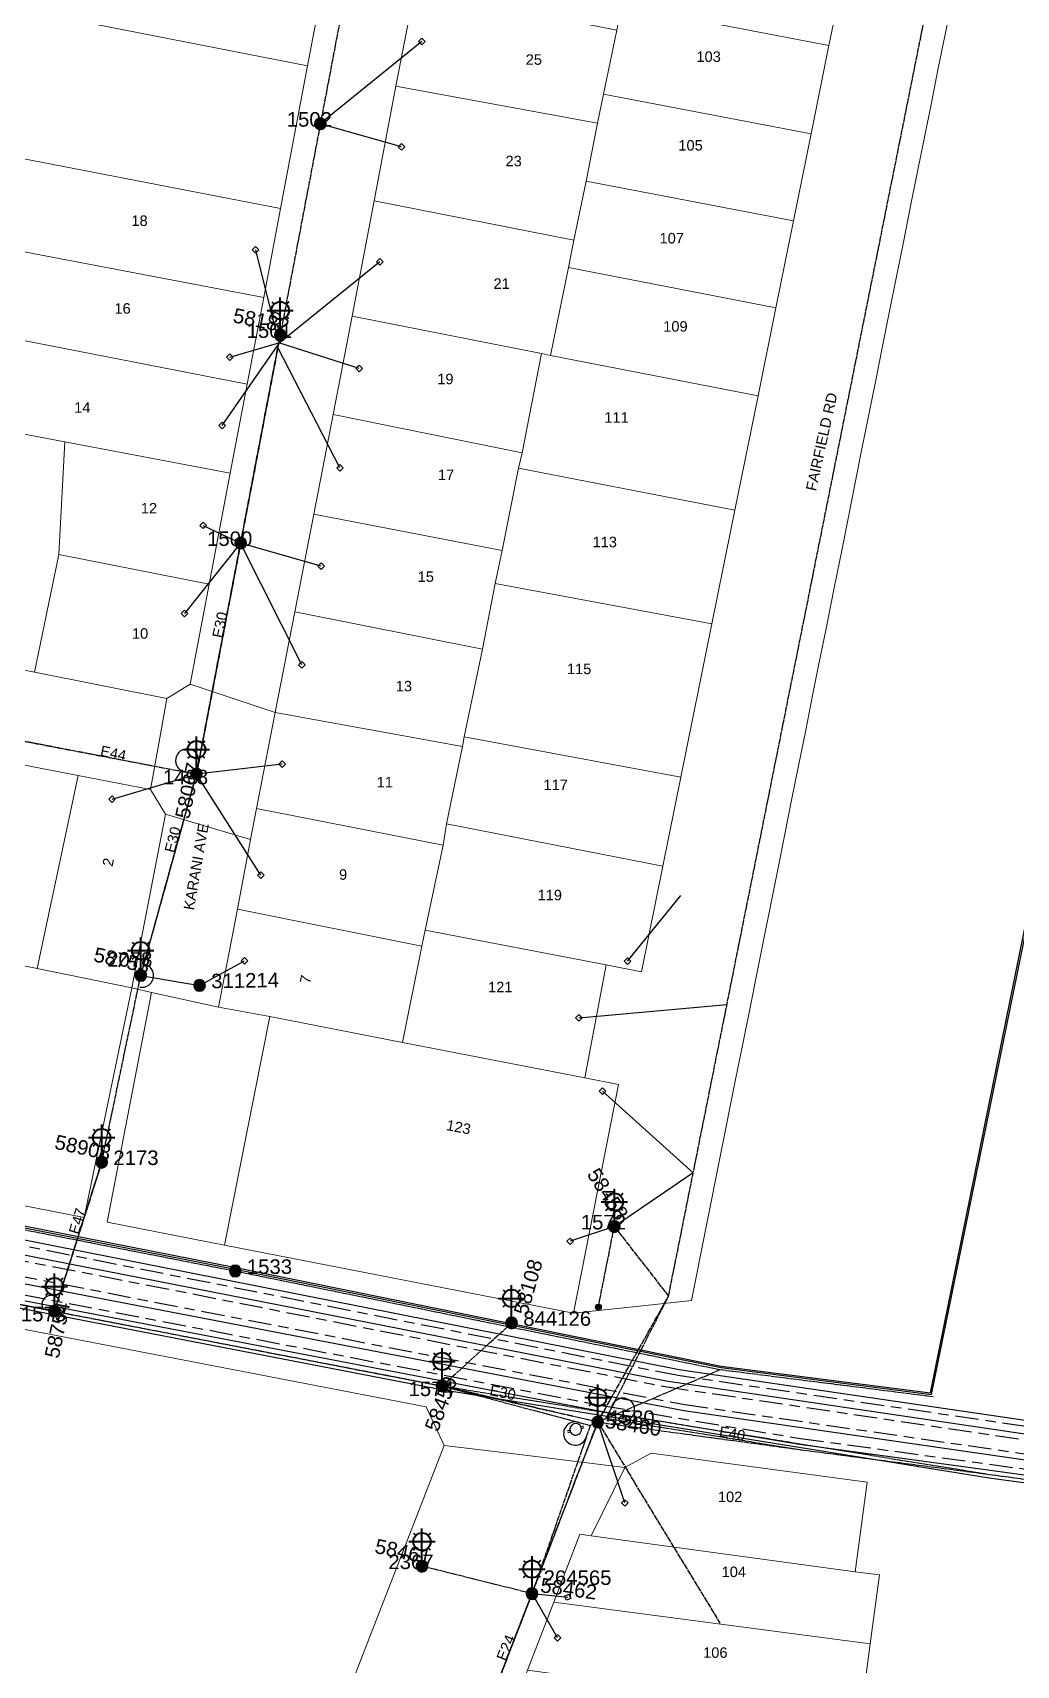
# Model space of a CAD drawing. Header units: metres. Extents: x 309024 to 312074, y 6251331 to 6253790.
# Drawn here: x 311275.4 to 311444.4, y 6252505.9 to 6252786.5 of the extents above; entities that cross this region are included whole.
import ezdxf
from ezdxf.enums import TextEntityAlignment as Align

# ---------------------------------------------------------------- set-up
doc = ezdxf.new("R2010")
doc.units = ezdxf.units.M
doc.linetypes.add('Cable Exist OH', pattern=[1, 1, 0])
doc.linetypes.add('Cable Exist UG', pattern=[8.2, 4, -1.2, 1.8, -1.2])
doc.layers.get('0').update_dxf_attribs({"color": 6})
for name, color, linetype, lineweight in [('Cadastre Buildings_SP_EXT', 9, 'Continuous', 5), ('Cadastre Land Parcels_SP_EXT', 9, 'Continuous', 5), ('Cadastre Roads_SP_EXT', 9, 'Continuous', 5)]:
    doc.layers.add(name, color=color, linetype=linetype, lineweight=lineweight)
for name, color, linetype in [('Equip_SL_EXT', 7, 'Continuous'), ('Equip_SP_LV_EXT', 7, 'Continuous'), ('Equip_SP_SL_EXT', 7, 'Continuous'), ('Mains_HV_EXT', 7, 'Continuous'), ('Mains_LV_EXT', 7, 'Continuous'), ('Mains_SL_EXT', 7, 'Continuous'), ('Mains_TR_EXT', 7, 'Continuous'), ('Services_SP_EXT', 7, 'Continuous'), ('SupportsOH_SP_TR_HV_LV_SL_EXT', 7, 'Continuous')]:
    doc.layers.add(name, color=color, linetype=linetype)
doc.layers.get('0').freeze()
doc.styles.add('iecARIAL', font='arial.ttf', dxfattribs={"height": 2})
doc.styles.add('POLE_LABEL', font='arial.ttf')
doc.styles.get("Standard").update_dxf_attribs({"font": 'arial.ttf'})
doc.linetypes.add('Cable E OH', pattern='A,9.4,["E",Standard,S=1.7,R=0,X=0,Y=-1],0', length=9.4)
doc.linetypes.add('Cable P UG', pattern='A,6,-0.5,["P",Standard,S=1.7,R=0,X=0.5,Y=-1],-2.9', length=9.4)

# ---------------------------------------------------------------- blocks, each defined once
blk = doc.blocks.new('LV_OH_LINKS_OPEN_EXT')
for p, q in [((-0.17, 4.97), (-0.17, 5.46)), ((-0.17, 3), (-0.17, 2.5)), ((0.17, 4.97), (0.17, 5.46)), ((0.17, 3), (0.17, 2.5))]:
    blk.add_line(p, q)
blk.add_lwpolyline([(0, 2.99, 1), (0, 4.98, 1)], format="xyb", close=True)
at = {"flags": 9}
for tag, p in [('ACTUAL_STATUS', (0, 0)), ('CONSTRUCTED_VOLTAGE', (0, -0.2)), ('OPERATING_VOLTAGE', (0, -0.6)), ('ORIENTATION', (0, -0.8)), ('OWNED_BY', (0, -1)), ('STATE', (0, -1.2)), ('SWITCH_TYPE', (0, -1.4)), ('NO_PHASES', (0, -0.4)), ('USAGE', (0, -1.6)), ('LEGEND', (0, -1.8)), ('NOTES', (0, -2))]:
    blk.add_attdef(tag, text='', height=0.2, dxfattribs=at).set_placement(p, align=Align.MIDDLE_LEFT)
at = {"flags": 1}
blk.add_attdef('Z', (0, 0), '', height=0.2, dxfattribs=at)
blk = doc.blocks.new('SL_LANTERN_EXT')
at = {"lineweight": 40}
for p, q in [((-1.46, 5.68), (-1.06, 5.28)), ((0, 1.97), (0, 6.47)), ((1.46, 5.68), (1.06, 5.28)), ((-2.25, 4.22), (2.25, 4.22)), ((-1.46, 2.76), (-1.06, 3.16)), ((1.46, 2.76), (1.06, 3.16)), ((0, 0), (0, 2.72))]:
    blk.add_line(p, q, dxfattribs=at)
blk.add_circle((0, 4.22), 1.5, dxfattribs=at)
at = {"style": 'iecARIAL', "flags": 8}
blk.add_attdef('ASSET_NUM', (1.5, 1.5), '', height=2.5, dxfattribs=at)
for tag, p, height, flags in [('OPERATING_VOLTAGE', (0.98, -1.65), 0.2, 9), ('ORIENTATION', (0.98, -1.85), 0.2, 9), ('OWNED_BY', (0.98, -2.05), 0.2, 9), ('STATE', (0.98, -2.25), 0.2, 9), ('CONSTRUCTED_VOLTAGE', (0.98, -0.65), 0.2, 9), ('CONTROL_TYPE', (0.98, -0.85), 0.2, 9), ('LANTERN_PURPOSE', (0.98, -1.05), 0.2, 9), ('LANTERN_TYPE', (0.98, -1.25), 0.2, 9), ('NO_PHASES', (0.98, -1.45), 0.2, 9), ('USAGE', (0.98, -2.45), 0.2, 9), ('CEXIST', (0.98, -2.65), 0.2, 9), ('CNEW', (0.98, -2.85), 0.2, 9), ('LNUMBER', (2.18, -3.25), 2.5, 8), ('CNUMBER', (0.98, -3.05), 0.2, 9), ('CREMOVE', (0.98, -3.25), 0.2, 9), ('CREPLACE', (0.98, -3.45), 0.2, 9), ('LKINGHEIGHT', (0.98, -3.65), 0.2, 9), ('LBRACKET', (0.98, -3.85), 0.2, 9), ('LBRACKETVOCAB', (0.98, -4.05), 0.2, 9), ('LCATEGORY', (0.98, -4.25), 0.2, 9), ('LCHARGE1', (0.98, -4.45), 0.2, 9), ('LCHARGE1PERCENT', (0.98, -4.65), 0.2, 9), ('LCHARGE2', (0.98, -4.85), 0.2, 9), ('LCHARGE2PERCENT', (0.98, -5.05), 0.2, 9), ('LCHARGE3', (0.98, -5.25), 0.2, 9), ('LCHARGE3PERCENT', (0.98, -5.45), 0.2, 9), ('LEXIST', (0.98, -5.65), 0.2, 9), ('LLAMP', (0.98, -5.85), 0.2, 9), ('LLAMPVOCAB', (0.98, -6.05), 0.2, 9), ('LMAST', (0.98, -6.25), 0.2, 9), ('LMASTVOCAB', (0.98, -6.45), 0.2, 9), ('LNEW', (0.98, -6.65), 0.2, 9), ('LANTNUMBER', (0.98, -6.85), 0.2, 9), ('LOUTREACH', (0.98, -7.25), 0.2, 9), ('LOUTREACHVOCAB', (0.98, -7.45), 0.2, 9), ('LRATECODE', (0.98, -7.65), 0.2, 9), ('LREMOVE', (0.98, -7.85), 0.2, 9), ('LREPLACE', (0.98, -8.05), 0.2, 9), ('LTYPE', (0.98, -8.25), 0.2, 9), ('LTYPEVOCAB', (0.98, -8.45), 0.2, 9), ('STREETNAME', (0.98, -9.25), 0.2, 9), ('SUBURB', (0.98, -9.45), 0.2, 1), ('LEGEND', (0.98, -8.65), 0.2, 9), ('LOCATION', (0.98, -8.85), 0.2, 9), ('NOTES', (0.98, -9.05), 0.2, 9)]:
    blk.add_attdef(tag, p, '', height=height, dxfattribs=dict(flags=flags))
blk = doc.blocks.new('CCP_EXT')
blk.add_wipeout([(0, 0.57), (0.57, 0), (0, -0.57), (-0.57, 0)])
blk.add_lwpolyline([(-0.57, 0), (0, 0.57), (0.57, 0), (0, -0.57), (-0.57, 0)])
at = {"flags": 1}
blk.add_attdef('Z', (0, 0), '', height=0.2, dxfattribs=at)
at = {"flags": 9}
for tag, p in [('CCP_TYPE', (0, 0)), ('CONSTRUCTED_VOLTAGE', (0, -0.2)), ('OPERATING_VOLTAGE', (0, -0.6)), ('ORIENTATION', (0, -0.8)), ('OWNED_BY', (0, -1)), ('STATE', (0, -1.8)), ('NO_PHASES', (0, -0.4)), ('USAGE', (0, -1.2)), ('LEGEND', (0, -1.4)), ('LIFE_SUPPORT', (0, -1.6)), ('NOTES', (0, -2))]:
    blk.add_attdef(tag, text='', height=0.2, dxfattribs=at).set_placement(p, align=Align.MIDDLE_LEFT)
blk = doc.blocks.new('POLE_EXT')
blk.add_hatch(color=256).paths.add_polyline_path([(-1, 0, 1), (1, 0, 1)])
blk.add_lwpolyline([(-1, 0, 1), (1, 0, 1)], format="xyb", close=True)
for tag, height, flags, p in [('pNumber', 2.5, 8, (-17.84, 2.07)), ('OWNED_BY', 0.2, 9, (1.35, -0.4)), ('SPECIAL_USE', 0.2, 9, (1.35, -0.8)), ('STATE', 0.2, 9, (1.35, -1)), ('cLV', 0.2, 9, (1.35, -1.4)), ('hDepth', 0.2, 9, (1.35, -1.6)), ('hDia', 0.2, 9, (1.35, -1.8)), ('cHV', 0.2, 9, (1.35, -2)), ('PARENT', 0.2, 9, (1.35, -0.6)), ('USAGE', 0.2, 9, (1.35, -1.2)), ('LBRACKET', 0.2, 9, (1.35, -2.2)), ('LExisting', 0.2, 9, (1.35, -2.4)), ('LANTNUMBER', 0.2, 9, (1.35, -2.6)), ('LOther', 0.2, 9, (1.35, -2.8)), ('cLinedev', 0.2, 9, (1.35, -3.4)), ('pExisting', 0.2, 9, (1.35, -3.8)), ('pFooting', 0.2, 9, (1.35, -4.4)), ('pNew', 0.2, 9, (1.35, -4.6)), ('pRelocate', 0.2, 9, (1.35, -5)), ('pRemove', 0.2, 9, (1.35, -5.2)), ('pReplace', 0.2, 9, (1.35, -5.4)), ('pStay', 0.2, 9, (1.35, -5.6)), ('LRemove', 0.2, 9, (1.35, -3)), ('LEGEND', 0.2, 9, (1.35, -3.2)), ('LOCATION', 0.2, 9, (1.35, -3.6)), ('PFNUMBER', 0.2, 9, (1.35, -4)), ('NEWPFNUMBER', 0.2, 9, (1.35, -4.2)), ('pType', 0.2, 9, (1.35, -5.8)), ('cspan', 0.2, 9, (1.35, -6)), ('STREETNAME', 0.2, 9, (1.35, -6.2)), ('SUBURB', 0.2, 9, (1.35, -6.4)), ('OPERATED_BY', 0.2, 9, (1.36, -7.01)), ('NOTES', 0.2, 9, (1.35, -6.6)), ('MAINTAINED_BY', 0.2, 9, (1.36, -6.81))]:
    blk.add_attdef(tag, text='', height=height, dxfattribs=dict(flags=flags)).set_placement(p, align=Align.MIDDLE_LEFT)
at = {"style": 'POLE_LABEL'}
for tag, height, flags, p in [('ASSET_NUM', 2.5, 8, (2, 2)), ('STRUCTURE_PLANT_NUMBER', 0.2, 9, (1.35, 0.03)), ('STREET_CODE', 0.2, 9, (1.35, -0.2))]:
    blk.add_attdef(tag, text='', height=height, dxfattribs=dict(at, flags=flags)).set_placement(p, align=Align.MIDDLE_LEFT)
at = {"flags": 1}
blk.add_attdef('Z', (1.35, -7.33), '', height=0.2, dxfattribs=at)
blk = doc.blocks.new('CONNECTOR_NODE_EXT')
h = blk.add_hatch(color=256)
edge = h.paths.add_edge_path()
edge.add_arc((0, 0), 0.5, 0, 360)
blk.add_circle((0, 0), 0.5)
at = {"flags": 1}
blk.add_attdef('Z', (0, 0), '', height=0.2, dxfattribs=at)
at = {"flags": 9}
for tag, p in [('CONNECTOR_TYPE', (0, 0)), ('CONSTRUCTED_VOLTAGE', (0, -0.2)), ('OPERATING_VOLTAGE', (0, -0.6)), ('ORIENTATION', (0, -0.8)), ('SUBTYPE', (0, -1)), ('NO_PHASES', (0, -0.4)), ('USAGE', (0, -1.2)), ('NOTES', (0, -1.4))]:
    blk.add_attdef(tag, text='', height=0.2, dxfattribs=at).set_placement(p, align=Align.MIDDLE_LEFT)

msp = doc.modelspace()

# ---------------------------------------------------------------- linework, layer by layer
at = {"layer": 'Cadastre Buildings_SP_EXT', "linetype": 'Continuous'}
for points in [[(311292.42, 6252622.35), (311276.13, 6252625.64), (311260.25, 6252628.84), (311244.33, 6252632.06), (311228.22, 6252635.31), (311212.5, 6252638.48), (311196.09, 6252641.79), (311178.79, 6252645.28), (311170.59, 6252605.12), (311242.09, 6252591.13), (311284.22, 6252582.88), (311292.42, 6252622.35)], [(311316.1, 6252617.4), (311307.3, 6252619.01), (311295.82, 6252621.51), (311288.15, 6252582.06), (311308.36, 6252578.11), (311316.1, 6252617.4)]]:
    msp.add_lwpolyline(points, close=True, dxfattribs=at)
at = {"layer": 'Cadastre Land Parcels_SP_EXT', "linetype": 'Continuous'}
for points in [[(311337.65, 6252859.86), (311239.96, 6252878.67), (311224.77, 6252799.96), (311322.61, 6252780.77), (311337.65, 6252859.86)], [(311415.24, 6252799.12), (311379.49, 6252805.76), (311378.94, 6252803.07), (311376.57, 6252791.12), (311412.19, 6252784.26), (311415.24, 6252799.12)], [(311322.61, 6252780.77), (311224.77, 6252799.96), (311220.06, 6252775.23), (311269.67, 6252765.64), (311317.97, 6252756.26), (311322.61, 6252780.77)], [(311373.46, 6252775.94), (311375.75, 6252786.91), (311341, 6252793.8), (311337.8, 6252777.29), (311372.42, 6252770.92), (311373.46, 6252775.94)], [(311412.19, 6252784.26), (311376.57, 6252791.12), (311375.75, 6252786.91), (311373.46, 6252775.94), (311409.14, 6252769.12), (311412.19, 6252784.26)], [(311372.42, 6252770.92), (311337.8, 6252777.29), (311334.08, 6252757.62), (311368.34, 6252750.85), (311370.45, 6252760.99), (311372.42, 6252770.92)], [(311409.14, 6252769.12), (311373.46, 6252775.94), (311372.42, 6252770.92), (311370.45, 6252760.99), (311406.11, 6252754.16), (311409.14, 6252769.12)], [(311317.97, 6252756.26), (311269.67, 6252765.64), (311266.67, 6252750.21), (311315.07, 6252740.99), (311317.97, 6252756.26)], [(311406.11, 6252754.16), (311370.45, 6252760.99), (311368.34, 6252750.85), (311367.44, 6252746.12), (311403.07, 6252739.22), (311406.11, 6252754.16)], [(311368.34, 6252750.85), (311334.08, 6252757.62), (311330.25, 6252737.76), (311362.83, 6252731.35), (311364.33, 6252731.03), (311367.44, 6252746.12), (311368.34, 6252750.85)], [(311315.07, 6252740.99), (311266.67, 6252750.21), (311263.76, 6252735.55), (311312.22, 6252726.06), (311315.07, 6252740.99)], [(311403.07, 6252739.22), (311367.44, 6252746.12), (311364.33, 6252731.03), (311400.01, 6252724.06), (311403.07, 6252739.22)], [(311362.83, 6252731.35), (311330.25, 6252737.76), (311326.98, 6252720.89), (311359.48, 6252714.29), (311362.83, 6252731.35)], [(311312.22, 6252726.06), (311263.76, 6252735.55), (311260.7, 6252720), (311268.11, 6252718.56), (311280.92, 6252716.15), (311309.32, 6252710.77), (311312.22, 6252726.06)], [(311364.33, 6252731.03), (311362.83, 6252731.35), (311359.48, 6252714.29), (311358.85, 6252711.64), (311396.04, 6252704.45), (311400.01, 6252724.06), (311364.33, 6252731.03)], [(311359.48, 6252714.29), (311326.98, 6252720.89), (311323.71, 6252703.72), (311356.02, 6252697.52), (311358.85, 6252711.64), (311359.48, 6252714.29)], [(311280.92, 6252716.15), (311268.11, 6252718.56), (311260.21, 6252679.68), (311275.68, 6252676.6), (311279.9, 6252696.82), (311280.92, 6252716.15)], [(311309.32, 6252710.77), (311280.92, 6252716.15), (311279.9, 6252696.82), (311305.69, 6252691.69), (311309.32, 6252710.77)], [(311396.04, 6252704.45), (311358.85, 6252711.64), (311356.02, 6252697.52), (311354.84, 6252691.81), (311392.09, 6252684.88), (311396.04, 6252704.45)], [(311356.02, 6252697.52), (311323.71, 6252703.72), (311320.44, 6252686.95), (311352.65, 6252680.54), (311354.84, 6252691.81), (311356.02, 6252697.52)], [(311305.69, 6252691.69), (311279.9, 6252696.82), (311275.68, 6252676.6), (311298.45, 6252672.07), (311302.43, 6252674.53), (311305.69, 6252691.69)], [(311392.09, 6252684.88), (311354.84, 6252691.81), (311352.65, 6252680.54), (311349.53, 6252665.49), (311386.73, 6252658.54), (311392.09, 6252684.88)], [(311349.53, 6252665.49), (311352.65, 6252680.54), (311320.44, 6252686.95), (311317.05, 6252669.66), (311349.21, 6252663.8), (311349.53, 6252665.49)], [(311349.21, 6252663.8), (311317.05, 6252669.66), (311313.82, 6252653.14), (311345.9, 6252646.83), (311346.5, 6252650.51), (311349.21, 6252663.8)], [(311386.73, 6252658.54), (311349.53, 6252665.49), (311349.21, 6252663.8), (311346.5, 6252650.51), (311383.66, 6252643.26), (311386.73, 6252658.54)], [(311283.18, 6252658.81), (311267.11, 6252661.9), (311260.25, 6252628.84), (311276.13, 6252625.64), (311283.18, 6252658.81)], [(311295.6, 6252656.42), (311283.18, 6252658.81), (311276.13, 6252625.64), (311292.42, 6252622.35), (311298.19, 6252652.19), (311295.6, 6252656.42)], [(311345.9, 6252646.83), (311313.82, 6252653.14), (311312.82, 6252647.84), (311310.55, 6252635.87), (311342.26, 6252629.49), (311342.81, 6252632.27), (311345.9, 6252646.83)], [(311383.66, 6252643.26), (311346.5, 6252650.51), (311345.9, 6252646.83), (311342.81, 6252632.27), (311373.89, 6252626.27), (311379.99, 6252625.11), (311383.66, 6252643.26)], [(311342.26, 6252629.49), (311310.55, 6252635.87), (311307.3, 6252619.01), (311316.1, 6252617.4), (311338.9, 6252612.96), (311342.26, 6252629.49)], [(311373.89, 6252626.27), (311342.81, 6252632.27), (311342.26, 6252629.49), (311338.9, 6252612.96), (311370.26, 6252606.86), (311373.89, 6252626.27)], [(311370.26, 6252606.86), (311338.9, 6252612.96), (311316.1, 6252617.4), (311308.36, 6252578.11), (311368.3, 6252566.44), (311376.04, 6252605.73), (311370.26, 6252606.86)], [(311343.01, 6252550.3), (311235.99, 6252570.93), (311229.28, 6252566.08), (311212.77, 6252479.41), (311212.52, 6252479.44), (311207.73, 6252454.99), (311218.93, 6252452.81), (311218.89, 6252452.59), (311304.48, 6252436.7), (311346.07, 6252543.7), (311343.01, 6252550.3)], [(311418.75, 6252537.39), (311381.65, 6252542.35), (311377.13, 6252539.92), (311371.36, 6252528.15), (311416.67, 6252521.98), (311418.75, 6252537.39)], [(311371.36, 6252528.15), (311369.38, 6252528.43), (311364.9, 6252516.78), (311419.28, 6252509.61), (311420.85, 6252521.46), (311416.67, 6252521.98), (311371.36, 6252528.15)], [(311419.28, 6252509.61), (311364.9, 6252516.78), (311360.4, 6252505.09), (311417.69, 6252497.27), (311419.28, 6252509.61)]]:
    msp.add_lwpolyline(points, close=True, dxfattribs=at)
at = {"layer": 'Mains_HV_EXT', "linetype": 'Cable Exist OH'}
for points in [[(311372.47, 6252547.71), (311343.72, 6252554.22), (311233.66, 6252575.5)], [(311372.47, 6252547.71), (311407.47, 6252542.94)]]:
    msp.add_lwpolyline(points, dxfattribs=at)
at = {"layer": 'Mains_LV_EXT', "linetype": 'Cable Exist OH'}
for points in [[(311335.15, 6252825.28), (311324.8, 6252770.83)], [(311324.8, 6252770.83), (311317.91, 6252734.53)], [(311311.11, 6252698.78), (311303.52, 6252659.06)], [(311259.3, 6252667.51), (311303.52, 6252659.06)], [(311293.95, 6252624.46), (311303.52, 6252659.06)], [(311287.24, 6252592.37), (311293.95, 6252624.46)], [(311279.12, 6252566.77), (311287.24, 6252592.37)], [(311233.66, 6252575.5), (311279.12, 6252566.77)], [(311373.92, 6252548.36), (311384.63, 6252569.35)], [(311279.12, 6252566.77), (311345.73, 6252553.92), (311371.19, 6252547.13)], [(311372.47, 6252547.71), (311373.92, 6252548.36)], [(311373.92, 6252548.36), (311407.47, 6252542.94)], [(311372.47, 6252547.71), (311371.19, 6252547.13)], [(311361.17, 6252518.22), (311351.64, 6252493.47)]]:
    msp.add_lwpolyline(points, dxfattribs=at)
at = {"layer": 'Mains_LV_EXT', "linetype": 'Continuous'}
for points in [[(311303.89, 6252661.02, 2.413541), (311301.55, 6252659.43)], [(311293.78, 6252622.47, 1.057796), (311294.33, 6252626.42)], [(311279.97, 6252568.58, 1.028064), (311277.16, 6252567.15)], [(311375.9, 6252548.04, 3.070607), (311374.83, 6252550.14)], [(311369.26, 6252547.63, 2.561533), (311370.54, 6252545.24)]]:
    msp.add_lwpolyline(points, format="xyb", dxfattribs=at)
at = {"layer": 'Mains_SL_EXT', "linetype": 'Cable Exist OH'}
for points in [[(311222.27, 6252674.72), (311259.3, 6252667.58), (311303.52, 6252659.06)], [(311303.52, 6252659.06), (311293.94, 6252624.51)], [(311287.24, 6252592.37), (311279.12, 6252566.77)], [(311372.57, 6252567.48), (311375.32, 6252581.31)], [(311375.32, 6252581.31), (311384.63, 6252569.35)], [(311279.12, 6252566.77), (311233.66, 6252575.5)], [(311372.47, 6252547.71), (311384.63, 6252569.35)], [(311279.12, 6252566.77), (311345.73, 6252553.92)], [(311345.73, 6252553.92), (311357.67, 6252564.75)], [(311372.47, 6252547.71), (311393.52, 6252556.73)], [(311372.47, 6252547.71), (311345.73, 6252553.92)], [(311372.47, 6252547.71), (311407.47, 6252542.94), (311439.79, 6252538.72)], [(311361.17, 6252518.22), (311342.26, 6252522.94)], [(311351.64, 6252493.47), (311361.17, 6252518.22)]]:
    msp.add_lwpolyline(points, dxfattribs=at)

# ---------------------------------------------------------------- block references
at = {"layer": 'Equip_SL_EXT'}
msp.add_blockref('CONNECTOR_NODE_EXT', (311372.57, 6252567.48), dxfattribs=at)
at = {"layer": 'Equip_SP_LV_EXT'}
for p, rotation in [((311317.69, 6252733.4), 9.495828835212548), ((311372.47, 6252547.71), 108.355595518779)]:
    msp.add_blockref('LV_OH_LINKS_OPEN_EXT', p, dxfattribs=dict(at, rotation=rotation))
at = {"layer": 'Equip_SP_SL_EXT'}
ref = msp.add_blockref('SL_LANTERN_EXT', (311317.91, 6252734.53), dxfattribs=at)
ref.add_attrib('ASSET_NUM', '58182', dxfattribs={"layer": '0', "height": 2.5, "rotation": 348.5627, "style": 'iecARIAL'}).set_placement((311319.41, 6252736.04), align=Align.MIDDLE_RIGHT)
ref = msp.add_blockref('SL_LANTERN_EXT', (311303.52, 6252659.06), dxfattribs=at)
ref.add_attrib('ASSET_NUM', '58067', dxfattribs={"layer": '0', "height": 2.5, "rotation": 77.9569, "style": 'iecARIAL'}).set_placement((311305.02, 6252660.56), align=Align.BOTTOM_RIGHT)
ref = msp.add_blockref('SL_LANTERN_EXT', (311293.94, 6252624.51), dxfattribs=at)
ref.add_attrib('ASSET_NUM', '58753', dxfattribs={"layer": '0', "height": 2.5, "rotation": 347.3671, "style": 'iecARIAL'}).set_placement((311295.44, 6252626.01), align=Align.MIDDLE_RIGHT)
ref = msp.add_blockref('SL_LANTERN_EXT', (311287.24, 6252592.37), dxfattribs=at)
ref.add_attrib('ASSET_NUM', '58908', dxfattribs={"layer": '0', "height": 2.5, "rotation": 347.7829, "style": 'iecARIAL'}).set_placement((311288.74, 6252593.87), align=Align.MIDDLE_RIGHT)
ref = msp.add_blockref('SL_LANTERN_EXT', (311375.32, 6252581.31), dxfattribs=at)
ref.add_attrib('ASSET_NUM', '58458', dxfattribs={"layer": '0', "height": 2.5, "rotation": 302.7824, "style": 'iecARIAL'}).set_placement((311376.82, 6252582.81), align=Align.MIDDLE_RIGHT)
ref = msp.add_blockref('SL_LANTERN_EXT', (311357.67, 6252564.75), dxfattribs=at)
ref.add_attrib('ASSET_NUM', '58108', dxfattribs={"layer": '0', "height": 2.5, "rotation": 74.0878, "style": 'iecARIAL'}).set_placement((311359.17, 6252566.25), align=Align.MIDDLE_LEFT)
ref = msp.add_blockref('SL_LANTERN_EXT', (311279.12, 6252566.77), dxfattribs=at)
ref.add_attrib('ASSET_NUM', '58754', dxfattribs={"layer": '0', "height": 2.5, "rotation": 78.1258, "style": 'iecARIAL'}).set_placement((311280.62, 6252568.27), align=Align.MIDDLE_RIGHT)
ref = msp.add_blockref('SL_LANTERN_EXT', (311345.73, 6252553.92), dxfattribs=at)
ref.add_attrib('ASSET_NUM', '58459', dxfattribs={"layer": '0', "height": 2.5, "rotation": 69.5207, "style": 'iecARIAL'}).set_placement((311347.23, 6252555.42), align=Align.MIDDLE_RIGHT)
ref = msp.add_blockref('SL_LANTERN_EXT', (311372.47, 6252547.71), dxfattribs=at)
ref.add_attrib('ASSET_NUM', '58460', dxfattribs={"layer": '0', "height": 2.5, "rotation": 351.2563, "style": 'iecARIAL'}).set_placement((311373.97, 6252549.21), align=Align.TOP_LEFT)
ref = msp.add_blockref('SL_LANTERN_EXT', (311342.26, 6252522.94), dxfattribs=at)
ref.add_attrib('ASSET_NUM', '58461', dxfattribs={"layer": '0', "height": 2.5, "rotation": 347.9564, "style": 'iecARIAL'}).set_placement((311343.76, 6252524.44), align=Align.MIDDLE_RIGHT)
ref = msp.add_blockref('SL_LANTERN_EXT', (311361.17, 6252518.22), dxfattribs=at)
ref.add_attrib('ASSET_NUM', '58462', dxfattribs={"layer": '0', "height": 2.5, "rotation": 352.2771, "style": 'iecARIAL'}).set_placement((311362.67, 6252519.72), align=Align.MIDDLE_LEFT)
at = {"layer": 'SupportsOH_SP_TR_HV_LV_SL_EXT'}
ref = msp.add_blockref('POLE_EXT', (311324.8, 6252770.83), dxfattribs=at)
ref.add_attrib('ASSET_NUM', '1502', dxfattribs={"layer": '0', "height": 2.5, "rotation": 359.9114, "style": 'POLE_LABEL'}).set_placement((311326.8, 6252771.58), align=Align.MIDDLE_RIGHT)
ref = msp.add_blockref('POLE_EXT', (311317.91, 6252734.53), dxfattribs=at)
ref.add_attrib('ASSET_NUM', '1501', dxfattribs={"layer": '0', "height": 2.5, "rotation": 359.9542, "style": 'POLE_LABEL'}).set_placement((311319.91, 6252735.28), align=Align.MIDDLE_RIGHT)
ref = msp.add_blockref('POLE_EXT', (311303.52, 6252659.06), dxfattribs=at)
ref.add_attrib('ASSET_NUM', '1498', dxfattribs={"layer": '0', "height": 2.5, "rotation": 0.0408, "style": 'POLE_LABEL'}).set_placement((311305.52, 6252659.81), align=Align.TOP_RIGHT)
ref = msp.add_blockref('POLE_EXT', (311293.95, 6252624.46), dxfattribs=dict(at, rotation=0.9539840491096344))
ref.add_attrib('ASSET_NUM', '2078', dxfattribs={"layer": '0', "height": 2.5, "rotation": 359.9344, "style": 'POLE_LABEL'}).set_placement((311295.95, 6252625.21), align=Align.BOTTOM_RIGHT)
ref = msp.add_blockref('POLE_EXT', (311304.05, 6252622.75), dxfattribs=at)
ref.add_attrib('ASSET_NUM', '311214', dxfattribs={"layer": '0', "height": 2.5, "rotation": 1, "style": 'POLE_LABEL'}).set_placement((311306.05, 6252623.5), align=Align.MIDDLE_LEFT)
ref = msp.add_blockref('POLE_EXT', (311287.24, 6252592.37), dxfattribs=at)
ref.add_attrib('ASSET_NUM', '2173', dxfattribs={"layer": '0', "height": 2.5, "rotation": 0.1316, "style": 'POLE_LABEL'}).set_placement((311289.24, 6252593.12), align=Align.MIDDLE_LEFT)
ref = msp.add_blockref('POLE_EXT', (311375.32, 6252581.31), dxfattribs=at)
ref.add_attrib('ASSET_NUM', '1572', dxfattribs={"layer": '0', "height": 2.5, "rotation": 359.9602, "style": 'POLE_LABEL'}).set_placement((311377.32, 6252582.06), align=Align.MIDDLE_RIGHT)
ref = msp.add_blockref('POLE_EXT', (311310.18, 6252573.67), dxfattribs=at)
ref.add_attrib('ASSET_NUM', '1533', dxfattribs={"layer": '0', "height": 2.5, "rotation": 0.0031, "style": 'POLE_LABEL'}).set_placement((311312.18, 6252574.42), align=Align.MIDDLE_LEFT)
ref = msp.add_blockref('POLE_EXT', (311279.12, 6252566.77), dxfattribs=at)
ref.add_attrib('ASSET_NUM', '1573', dxfattribs={"layer": '0', "height": 2.5, "rotation": 0.051, "style": 'POLE_LABEL'}).set_placement((311281.12, 6252567.52), align=Align.TOP_RIGHT)
ref = msp.add_blockref('POLE_EXT', (311357.67, 6252564.75), dxfattribs=at)
ref.add_attrib('ASSET_NUM', '844126', dxfattribs={"layer": '0', "height": 2.5, "style": 'POLE_LABEL'}).set_placement((311359.67, 6252565.5), align=Align.MIDDLE_LEFT)
ref = msp.add_blockref('POLE_EXT', (311345.73, 6252553.92), dxfattribs=at)
ref.add_attrib('ASSET_NUM', '1574', dxfattribs={"layer": '0', "height": 2.5, "rotation": 0.0143, "style": 'POLE_LABEL'}).set_placement((311347.73, 6252554.67), align=Align.TOP_RIGHT)
ref = msp.add_blockref('POLE_EXT', (311372.47, 6252547.71), dxfattribs=at)
ref.add_attrib('ASSET_NUM', '1580', dxfattribs={"layer": '0', "height": 2.5, "style": 'POLE_LABEL'}).set_placement((311374.47, 6252548.46), align=Align.MIDDLE_LEFT)
ref = msp.add_blockref('POLE_EXT', (311342.26, 6252522.94), dxfattribs=at)
ref.add_attrib('ASSET_NUM', '2367', dxfattribs={"layer": '0', "height": 2.5, "style": 'POLE_LABEL'}).set_placement((311344.26, 6252523.69), align=Align.MIDDLE_RIGHT)

# ---------------------------------------------------------------- texts
at = {"layer": 'Cadastre Land Parcels_SP_EXT'}
for s, p in [('25', (311360.09, 6252780.97)), ('103', (311389.42, 6252781.47)), ('105', (311386.32, 6252766.23)), ('23', (311356.62, 6252763.53)), ('18', (311292.35, 6252753.28)), ('107', (311383.08, 6252750.27)), ('21', (311354.55, 6252742.46)), ('16', (311289.43, 6252738.2)), ('109', (311383.71, 6252735.11)), ('19', (311344.89, 6252726.07)), ('14', (311282.51, 6252721.18)), ('111', (311373.59, 6252719.47)), ('17', (311345.01, 6252709.61)), ('12', (311293.96, 6252703.86)), ('113', (311371.57, 6252698.06)), ('15', (311341.53, 6252692.11)), ('10', (311292.43, 6252682.34)), ('115', (311367.17, 6252676.25)), ('13', (311337.77, 6252673.29)), ('11', (311334.49, 6252656.79)), ('117', (311363.13, 6252656.32)), ('9', (311328.02, 6252640.91)), ('119', (311362.12, 6252637.38)), ('121', (311353.62, 6252621.57)), ('102', (311393.11, 6252533.96)), ('104', (311393.74, 6252521.07)), ('106', (311390.57, 6252507.19))]:
    msp.add_text(s, height=1.8, dxfattribs=at).set_placement(p)
for s, rotation, p in [('2', 79.0399, (311289.1, 6252643.08)), ('7', 79.0831, (311323.02, 6252622.95)), ('123', 348.9198, (311346.33, 6252597.92))]:
    msp.add_text(s, height=1.8, rotation=rotation, dxfattribs=at).set_placement(p)
at = {"layer": 'Cadastre Roads_SP_EXT'}
for s, rotation, p in [('FAIRFIELD RD', 77.575, (311409.96, 6252707.61)), ('KARANI AVE', 80.089, (311303.06, 6252635.59))]:
    msp.add_text(s, height=1.8, rotation=rotation, dxfattribs=at).set_placement(p)
at = {"layer": 'Mains_LV_EXT'}
for s, rotation, p in [('E30', 78.0912, (311307.97, 6252682.34)), ('E44', 348.0556, (311286.86, 6252662.24)), ('E30', 75.6319, (311299.75, 6252645.42)), ('E47', 73.4883, (311283.27, 6252579.85)), ('E30', 347.9564, (311353.77, 6252552.37)), ('E40', 349.7102, (311393.21, 6252545.24)), ('E24', 67.8722, (311356.66, 6252506.52))]:
    msp.add_text(s, height=1.8, rotation=rotation, dxfattribs=at).set_placement(p)

# ---------------------------------------------------------------- next in the draw order: block references
at = {"layer": 'Services_SP_EXT'}
for p in [(311342.24, 6252784.98), (311338.77, 6252766.87), (311313.67, 6252749.18), (311335, 6252747.11), (311309.24, 6252730.72), (311331.46, 6252728.78), (311307.92, 6252718.99), (311328.18, 6252711.7), (311304.67, 6252701.82), (311324.92, 6252694.83), (311301.46, 6252686.68), (311321.6, 6252677.84), (311318.26, 6252660.77), (311289.01, 6252654.75), (311314.56, 6252641.7), (311311.79, 6252626.97), (311377.6, 6252626.92), (311369.22, 6252617.16), (311373.27, 6252604.58), (311367.71, 6252578.77), (311377.12, 6252533.8), (311365.55, 6252510.61)]:
    msp.add_blockref('CCP_EXT', p, dxfattribs=at)
at = {"layer": 'Services_SP_EXT', "rotation": 249.7088257253145}
msp.add_blockref('CCP_EXT', (311367.3, 6252517.61), dxfattribs=at)

# ---------------------------------------------------------------- next in the draw order: linework, layer by layer
at = {"layer": 'Cadastre Roads_SP_EXT', "linetype": 'Continuous'}
for points in [[(311337.65, 6252859.86), (311322.61, 6252780.77), (311317.97, 6252756.26), (311315.07, 6252740.99), (311312.22, 6252726.06), (311309.32, 6252710.77), (311305.69, 6252691.69), (311302.43, 6252674.53), (311308.61, 6252672.47), (311317.05, 6252669.66), (311320.44, 6252686.95), (311323.71, 6252703.72), (311326.98, 6252720.89), (311330.25, 6252737.76), (311334.08, 6252757.62), (311337.8, 6252777.29), (311341, 6252793.8)], [(311415.24, 6252799.12), (311412.19, 6252784.26), (311409.14, 6252769.12), (311406.11, 6252754.16), (311403.07, 6252739.22), (311400.01, 6252724.06), (311396.04, 6252704.45), (311392.09, 6252684.88), (311386.73, 6252658.54), (311383.66, 6252643.26), (311379.99, 6252625.11), (311373.89, 6252626.27), (311370.26, 6252606.86), (311376.04, 6252605.73), (311368.3, 6252566.44), (311380.14, 6252567.71), (311388.56, 6252568.61), (311396.16, 6252606.56), (311397.35, 6252612.44), (311398.58, 6252618.65), (311399.81, 6252624.74), (311400.96, 6252630.49), (311402.15, 6252636.41), (311403.39, 6252642.68), (311404.6, 6252648.72), (311405.78, 6252654.58), (311406.97, 6252660.49), (311408.2, 6252666.64), (311409.39, 6252672.6), (311410.35, 6252677.43), (311411.69, 6252684.09), (311413.15, 6252691.37), (311414.44, 6252697.81), (311415.53, 6252703.26), (311416.59, 6252708.57), (311417.75, 6252714.37), (311419, 6252720.6), (311420.18, 6252726.46), (311421.35, 6252732.34), (311422.62, 6252738.64), (311423.8, 6252744.56), (311424.99, 6252750.46), (311426.16, 6252756.39), (311427.41, 6252762.61), (311428.61, 6252768.56), (311429.84, 6252774.7), (311430.98, 6252780.37), (311432.19, 6252786.45), (311433.38, 6252792.39)], [(311267.11, 6252661.9), (311283.18, 6252658.81), (311295.6, 6252656.42), (311297.04, 6252664.31), (311298.45, 6252672.07), (311275.68, 6252676.6), (311260.21, 6252679.68)]]:
    msp.add_lwpolyline(points, dxfattribs=at)
for points in [[(311312.82, 6252647.84), (311304.35, 6252650.35), (311298.19, 6252652.19), (311292.42, 6252622.35), (311295.82, 6252621.51), (311307.3, 6252619.01), (311310.55, 6252635.87), (311312.82, 6252647.84)], [(311377.13, 6252539.92), (311359, 6252542.13), (311346.07, 6252543.7), (311304.48, 6252436.7), (311297.81, 6252419.46), (311293.7, 6252408.89), (311309.57, 6252405.34), (311321.02, 6252402.79), (311325.95, 6252415.6), (311331.86, 6252430.96), (311337.92, 6252446.69), (311346.91, 6252470.03), (311355.94, 6252493.48), (311360.4, 6252505.09), (311364.9, 6252516.78), (311369.38, 6252528.43), (311371.36, 6252528.15), (311377.13, 6252539.92)]]:
    msp.add_lwpolyline(points, close=True, dxfattribs=at)
at = {"layer": 'Mains_HV_EXT', "linetype": 'Cable E OH'}
for points in [[(311123.95, 6252611.56), (311229.38, 6252590.18), (311310.3, 6252574.29), (311393.68, 6252557.33), (311429.65, 6252552.76), (311447.16, 6252639.04), (311465.34, 6252729.44), (311483.18, 6252818.35)], [(311127.7, 6252596.02), (311128.69, 6252595.22), (311345.63, 6252553.32), (311439.71, 6252538.13), (311488.44, 6252531.45), (311606.99, 6252528.26), (311736.39, 6252510.93), (311852.56, 6252497.93), (311853.53, 6252498.43)]]:
    msp.add_lwpolyline(points, dxfattribs=at)
at = {"layer": 'Mains_HV_EXT', "linetype": 'Cable P UG'}
for points in [[(311124.16, 6252611.21), (311229.28, 6252589.88), (311310.16, 6252574), (311393.65, 6252557.07), (311429.83, 6252552.44), (311447.42, 6252638.94), (311483.4, 6252817.95)], [(312074.21, 6252749.55), (311922.02, 6252784.48), (311854.63, 6252494.7), (311494.8, 6252540.81), (311386.46, 6252556.68), (311145.28, 6252604.44), (311130.4, 6252609.41), (311071.39, 6252620.98), (311031.93, 6252628.71), (311003.3, 6252634.31), (310997.34, 6252603.06), (310982.3, 6252574.78)], [(310984.56, 6252574.78), (310999.25, 6252602.39), (311004.38, 6252629.31), (311384.21, 6252554.79), (311487.7, 6252539.51), (311857.03, 6252491.07), (311924.6, 6252779.26), (312073.16, 6252744.63)], [(310988.2, 6252573.1), (311003.07, 6252601.04), (311007.22, 6252622.82), (311070.38, 6252610.67), (311387.26, 6252549.72), (311487.92, 6252535.17), (311867.51, 6252484.24)], [(310988.2, 6252569.91), (310989.73, 6252571.71), (311004.98, 6252600.37), (311008.62, 6252619.47), (311372.97, 6252549.58), (311407.13, 6252543.91), (311867.59, 6252481.14)]]:
    msp.add_lwpolyline(points, dxfattribs=at)
at = {"layer": 'Mains_HV_EXT', "linetype": 'Cable Exist OH'}
for points in [[(311372.47, 6252547.71), (311384.63, 6252569.35), (311431.23, 6252802.01)], [(311372.47, 6252547.71), (311322.22, 6252417.13)]]:
    msp.add_lwpolyline(points, dxfattribs=at)
at = {"layer": 'Mains_LV_EXT', "linetype": 'Cable Exist OH'}
for points in [[(311317.91, 6252734.53), (311311.11, 6252698.78)], [(311371.19, 6252547.13), (311361.17, 6252518.22)]]:
    msp.add_lwpolyline(points, dxfattribs=at)
at = {"layer": 'Mains_SL_EXT', "linetype": 'Cable Exist OH'}
for points in [[(311335.15, 6252825.28), (311324.8, 6252770.83), (311317.91, 6252734.53)], [(311303.52, 6252659.06), (311311.11, 6252698.78), (311317.91, 6252734.53)], [(311361.17, 6252518.22), (311372.47, 6252547.71)], [(311372.47, 6252547.71), (311393.43, 6252513.17)]]:
    msp.add_lwpolyline(points, dxfattribs=at)
at = {"layer": 'Mains_TR_EXT', "linetype": 'Cable Exist UG'}
for points in [[(312058.58, 6252754.05), (311923.21, 6252785.49), (311855.4, 6252493.59), (311494.67, 6252539.82), (311386.29, 6252555.69), (311145.02, 6252603.47), (311130.14, 6252608.44), (311071.2, 6252620), (311031.74, 6252627.73), (311004.1, 6252633.14), (310998.3, 6252602.72), (310989.19, 6252585.61)], [(310985.7, 6252574.78), (311000.21, 6252602.05), (311000.21, 6252602.05), (311005.18, 6252628.14), (311384.04, 6252553.8), (311487.56, 6252538.52), (311857.8, 6252489.96), (311925.77, 6252779.85), (312058.48, 6252749)], [(310992.49, 6252583.3), (311002.11, 6252601.38), (311006.51, 6252624.42), (311387.43, 6252550.71), (311488.06, 6252536.16), (311867.64, 6252485.23)], [(310988.2, 6252570.97), (311004.02, 6252600.71), (311004.02, 6252600.71), (311007.82, 6252620.61), (311373.14, 6252550.56), (311407.28, 6252544.9), (311867.5, 6252482.15)]]:
    msp.add_lwpolyline(points, dxfattribs=at)
at = {"layer": 'Mains_TR_EXT', "linetype": 'Cable Exist OH'}
for points in [[(311124.36, 6252610.87), (311229.2, 6252589.55), (311310.18, 6252573.67), (311393.52, 6252556.73), (311430.08, 6252552.1)], [(311127.7, 6252596.02), (311167.86, 6252588.37), (311233.66, 6252575.51), (311345.73, 6252553.92), (311439.79, 6252538.72), (311488.46, 6252532.05), (311607.07, 6252528.85), (311736.47, 6252511.53), (311853.53, 6252498.43)]]:
    msp.add_lwpolyline(points, dxfattribs=at)
at = {"layer": 'Services_SP_EXT'}
for points in [[(311342.24, 6252784.98), (311324.8, 6252770.83)], [(311338.77, 6252766.87), (311324.8, 6252770.83)], [(311313.67, 6252749.18), (311317.65, 6252733.06)], [(311335, 6252747.11), (311317.65, 6252733.06)], [(311307.92, 6252718.99), (311317.54, 6252732.85)], [(311309.24, 6252730.72), (311317.67, 6252733.21)], [(311328.18, 6252711.7), (311317.48, 6252732.4)], [(311331.46, 6252728.78), (311317.67, 6252733.21)], [(311304.67, 6252701.82), (311311.11, 6252698.78)], [(311311.11, 6252698.78), (311301.46, 6252686.68)], [(311324.92, 6252694.83), (311311.11, 6252698.78)], [(311321.6, 6252677.84), (311311.11, 6252698.78)], [(311318.26, 6252660.77), (311303.52, 6252659.06)], [(311289.01, 6252654.75), (311303.52, 6252659.06)], [(311314.56, 6252641.7), (311303.52, 6252659.06)], [(311377.6, 6252626.92), (311386.72, 6252638.21)], [(311293.95, 6252624.46), (311304.05, 6252622.75), (311311.79, 6252626.97)], [(311369.22, 6252617.16), (311394.67, 6252619.49)], [(311373.27, 6252604.58), (311388.86, 6252590.52)], [(311388.86, 6252590.52), (311375.32, 6252581.31), (311367.71, 6252578.77)], [(311377.12, 6252533.8), (311372.47, 6252547.71)], [(311365.55, 6252510.61), (311361.17, 6252518.22)], [(311361.17, 6252518.22), (311367.3, 6252517.61)]]:
    msp.add_lwpolyline(points, dxfattribs=at)

# ---------------------------------------------------------------- next in the draw order: block references
at = {"layer": 'SupportsOH_SP_TR_HV_LV_SL_EXT'}
ref = msp.add_blockref('POLE_EXT', (311311.11, 6252698.78), dxfattribs=at)
ref.add_attrib('ASSET_NUM', '1500', dxfattribs={"layer": '0', "height": 2.5, "rotation": 359.9653, "style": 'POLE_LABEL'}).set_placement((311313.11, 6252699.53), align=Align.MIDDLE_RIGHT)
ref = msp.add_blockref('POLE_EXT', (311361.17, 6252518.22), dxfattribs=at)
ref.add_attrib('ASSET_NUM', '264565', dxfattribs={"layer": '0', "height": 2.5, "style": 'POLE_LABEL'}).set_placement((311363.17, 6252518.97), align=Align.BOTTOM_LEFT)

doc.saveas('drawing.dxf')
